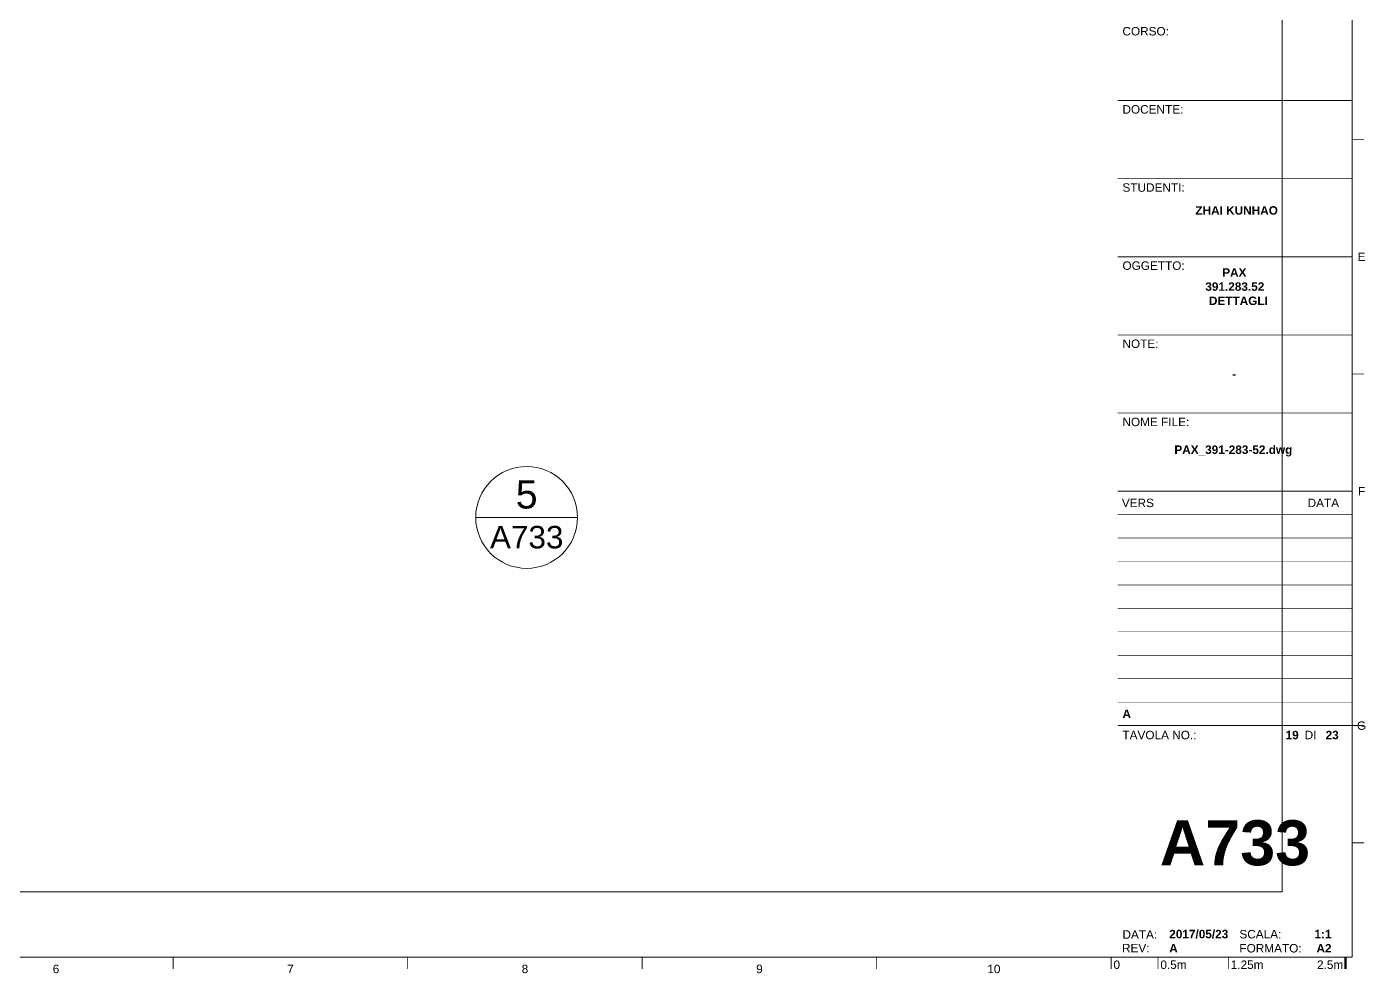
# Paper-space layout 'A733' of a CAD drawing. Header units: centimetres, sheet in millimetres. Extents: x 18 to 584, y 5 to 410.
# Drawn here: x 295.2 to 580.6, y 4.8 to 206.7 of the extents above; entities that cross this region are included whole.
import ezdxf
from ezdxf.enums import TextEntityAlignment as Align

# ---------------------------------------------------------------- set-up
doc = ezdxf.new("R2010")
doc.units = ezdxf.units.CM
for name, color, linetype, lineweight in [('A-ANNO-SYMB', 3, 'Continuous', 18), ('G-ANNO-TEXT', 3, 'Continuous', 18), ('G-ANNO-TTLB', 3, 'Continuous', 18)]:
    doc.layers.add(name, color=color, linetype=linetype, lineweight=lineweight)
doc.layers.add('G-ANNO-NPLT', color=2, linetype='Continuous', lineweight=18, plot=False)
doc.styles.add('ARIAL', font='arial.ttf')
doc.styles.add('ARIAL-BOLD', font='arialbd.ttf')
doc.styles.add('E-ARIAL', font='arial.ttf')

# ---------------------------------------------------------------- blocks, each defined once
blk = doc.blocks.new('*U17')
at = {"layer": 'G-ANNO-TTLB'}
for points, const_width in [([(0, -2.5), (0, 0)], 0.18), ([(10, 0), (10, -2.5)], 0.18), ([(25, 0), (25, -2.5)], 0.18), ([(50, 0), (50, -2.5)], 0.48)]:
    blk.add_lwpolyline(points, dxfattribs=dict(at, const_width=const_width))
at = {"layer": 'G-ANNO-TEXT', "style": 'E-ARIAL'}
blk.add_text('0', height=1.8, dxfattribs=at).set_placement((1.2, -0.7), align=Align.TOP_CENTER)
for s, p in [('0.5m', (10.5, -2.5)), ('1.25m', (25.5, -2.5))]:
    blk.add_text(s, height=1.8, dxfattribs=at).set_placement(p)
blk.add_text('2.5m', height=1.8, dxfattribs=at).set_placement((49.5, -2.5), align=Align.RIGHT)
blk = doc.blocks.new('BLOCK_TITLE')
at = {"layer": 'G-ANNO-TTLB'}
for points, const_width in [([(0, 183.33), (-50, 183.33)], 0.18), ([(0, 166.67), (-50, 166.67)], 0.18), ([(-50, 166.67), (0, 166.67)], 0.18), ([(-50, 150), (0, 150)], 0.18), ([(-50, 150), (0, 150)], 0.18), ([(-50, 150), (0, 150)], 0.18), ([(-50, 150), (0, 150)], 0.18), ([(-50, 133.33), (0, 133.33)], 0.18), ([(-50, 116.67), (0, 116.67)], 0.18), ([(-50, 116.67), (0, 116.67)], 0.18), ([(-50, 100), (0, 100)], 0.18), ([(-50, 95), (0, 95)], 0.12), ([(-50, 90), (0, 90)], 0.12), ([(-50, 85), (0, 85)], 0.12), ([(-50, 80), (0, 80)], 0.12), ([(-50, 75), (0, 75)], 0.12), ([(-50, 70), (0, 70)], 0.12), ([(-50, 65), (0, 65)], 0.12), ([(-50, 60), (0, 60)], 0.12), ([(-50, 55), (0, 55)], 0.12), ([(-50, 50), (0, 50)], 0.18), ([(-50, 50), (0, 50)], 0.18)]:
    blk.add_lwpolyline(points, dxfattribs=dict(at, const_width=const_width))
at = {"layer": 'G-ANNO-TTLB', "const_width": 0.18, "flags": 128}
blk.add_lwpolyline([(2.5, 50), (0, 50)], dxfattribs=at)
blk.add_lwpolyline([(2.5, 50), (0, 50)], dxfattribs=at)
at = {"layer": 'G-ANNO-TEXT', "style": 'ARIAL'}
for s, p in [('CORSO:', (-49, 199.02)), ('DOCENTE:', (-49, 182.35)), ('STUDENTI:', (-49, 165.68)), ('OGGETTO:', (-49, 149.02)), ('NOTE:', (-49, 132.35)), ('NOME FILE:', (-49, 115.68)), ('TAVOLA NO.:', (-49, 48.88))]:
    blk.add_text(s, height=1.8, dxfattribs=at).set_placement(p, align=Align.TOP_LEFT)
for s, p in [('VERS', (-49.13, 97.5)), ('DI', (-10.14, 47.99)), ('DATA:', (-49, 5.44)), ('SCALA:', (-24.06, 5.5)), ('REV:', (-49.1, 2.54)), ('FORMATO:', (-24.06, 2.5))]:
    blk.add_text(s, height=1.8, dxfattribs=at).set_placement(p, align=Align.MIDDLE_LEFT)
blk.add_text('DATA', height=1.8, dxfattribs=at).set_placement((-2.81, 97.5), align=Align.MIDDLE_RIGHT)
at = {"layer": 'G-ANNO-TEXT', "style": 'ARIAL-BOLD'}
for tag, p, height in [('PROJECT_TITLE_001', (-41.2, 228.22), 3.6), ('PROJECT_TITLE_002', (-36.08, 222.16), 3.6), ('PROJECT_TITLE_003', (-34.58, 216.1), 3.6), ('STUDENTS_001', (-30.84, 153.05), 1.8), ('DRAWING_TITLE_001', (-32.36, 142.66), 1.8), ('NOTES_001', (-25.17, 124.1), 1.8), ('FILENAME_001', (-35.85, 109.02), 1.8)]:
    blk.add_attdef(tag, p, '', height=height, dxfattribs=at)
at = {"layer": 'G-ANNO-TEXT', "style": 'ARIAL-BOLD', "flags": 2}
for tag, p in [('CLASS_001', (-38.72, 194.27)), ('CLASS_002', (-34.96, 191.24)), ('PROFESSOR_001', (-35.55, 175.36))]:
    blk.add_attdef(tag, p, '', height=1.8, dxfattribs=at)
at = {"layer": 'G-ANNO-TEXT', "style": 'ARIAL-BOLD'}
for tag, p in [('VERSION_9', (-49, 92.5)), ('VERSION_8', (-49, 87.5)), ('VERSION_7', (-49, 82.5)), ('VERSION_6', (-49, 77.5)), ('VERSION_5', (-49, 72.5)), ('VERSION_4', (-49, 67.5)), ('VERSION_3', (-49, 62.5)), ('VERSION_2', (-49, 57.5)), ('VERSION_1', (-49, 52.5)), ('SHEET_TOTAL', (-5.68, 47.98)), ('DATE', (-39.01, 5.53)), ('REV', (-39.01, 2.51))]:
    blk.add_attdef(tag, text='', height=1.8, dxfattribs=at).set_placement(p, align=Align.MIDDLE_LEFT)
for tag, p in [('DATA_9', (-2.81, 92.5)), ('DATA_8', (-2.81, 87.5)), ('DATA_7', (-2.81, 82.5)), ('DATA_6', (-2.81, 77.5)), ('DATA_5', (-2.81, 72.5)), ('DATA_4', (-2.81, 67.5)), ('DATA_3', (-2.81, 62.5)), ('DATA_2', (-2.81, 57.5)), ('DATA_1', (-2.81, 52.5)), ('SHEET_COPY', (-11.42, 47.98)), ('SCALE', (-4.42, 5.53))]:
    blk.add_attdef(tag, text='', height=1.8, dxfattribs=at).set_placement(p, align=Align.MIDDLE_RIGHT)
blk.add_attdef('SHEET', text='', height=9.6, dxfattribs=at).set_placement((-25, 25), align=Align.MIDDLE_CENTER)
blk = doc.blocks.new('DETAGLI')
at = {"layer": 'A-ANNO-SYMB', "linetype": 'Continuous'}
blk.add_line((486.66, 356.17), (504.76, 356.17), dxfattribs=at)
blk.add_circle((495.71, 356.17), 9.05, dxfattribs=at)
for tag, p in [('TAVOLA', (495.71, 362.76)), ('SEZIONE', (495.71, 354.67))]:
    blk.add_attdef(tag, text='', height=5, dxfattribs=at).set_placement(p, align=Align.TOP_CENTER)

psp = doc.layouts.new('A733')

# ---------------------------------------------------------------- linework, layer by layer
at = {"layer": 'G-ANNO-NPLT'}
psp.add_lwpolyline([(30.12, 397.18), (562.84, 397.18), (562.84, 22.13), (30.12, 22.13)], close=True, dxfattribs=at)
at = {"layer": 'G-ANNO-TTLB'}
for p, q in [((577.8, 8.18), (577.8, 406.59)), ((20.39, 8.18), (577.8, 8.18))]:
    psp.add_line(p, q, dxfattribs=at)
at = {"layer": 'G-ANNO-TTLB', "const_width": 0.18, "flags": 128}
for points in [[(580.3, 182.59), (577.8, 182.59)], [(580.3, 132.59), (577.8, 132.59)], [(580.3, 32.59), (577.8, 32.59)], [(326.39, 8.18), (326.39, 5.68)], [(376.39, 8.18), (376.39, 5.68)], [(426.39, 8.18), (426.39, 5.68)], [(476.39, 8.18), (476.39, 5.68)], [(526.39, 8.18), (526.39, 5.68)], [(576.39, 8.18), (576.39, 5.68)]]:
    psp.add_lwpolyline(points, dxfattribs=at)

# ---------------------------------------------------------------- block references
psp.add_blockref('*U17', (526.39, 8.18))
at = {"layer": 'A-ANNO-SYMB'}
ref = psp.add_blockref('DETAGLI', (-193.1, -325.41), dxfattribs=dict(at, xscale=1.2, yscale=1.2, zscale=1.2))
ref.add_attrib('SEZIONE', 'A733', dxfattribs={"linetype": 'Continuous', "height": 4.8, "style": 'ARIAL'}).set_placement((401.76, 100.19), align=Align.TOP_CENTER)
ref.add_attrib('TAVOLA', '5', dxfattribs={"linetype": 'Continuous', "height": 6, "style": 'ARIAL'}).set_placement((401.76, 109.9), align=Align.TOP_CENTER)

# ---------------------------------------------------------------- texts
at = {"layer": 'G-ANNO-TEXT', "style": 'ARIAL'}
for s, p in [('E', (579.78, 157.59)), ('F', (579.78, 107.59)), ('G', (579.78, 57.59)), ('6', (301.39, 5.68)), ('7', (351.39, 5.68)), ('8', (401.39, 5.68)), ('9', (451.39, 5.68)), ('10', (501.39, 5.68))]:
    psp.add_text(s, height=1.8, dxfattribs=at).set_placement(p, align=Align.MIDDLE_CENTER)

# ---------------------------------------------------------------- next in the draw order: block references
ref = psp.add_blockref('BLOCK_TITLE', (577.8, 7.59))
ref.add_attrib('SHEET_COPY', '19', dxfattribs={"layer": 'G-ANNO-TEXT', "height": 1.8, "style": 'ARIAL-BOLD'}).set_placement((566.38, 55.57), align=Align.MIDDLE_RIGHT)
ref.add_attrib('SHEET_TOTAL', '23', dxfattribs={"layer": 'G-ANNO-TEXT', "height": 1.8, "style": 'ARIAL-BOLD'}).set_placement((572.12, 55.57), align=Align.MIDDLE_LEFT)
ref.add_attrib('SCALE', '1:1', dxfattribs={"layer": 'G-ANNO-TEXT', "height": 1.8, "style": 'ARIAL-BOLD'}).set_placement((573.38, 13.12), align=Align.MIDDLE_RIGHT)
ref.add_attrib('REV', 'A', dxfattribs={"layer": 'G-ANNO-TEXT', "height": 1.8, "style": 'ARIAL-BOLD'}).set_placement((538.78, 10.1), align=Align.MIDDLE_LEFT)
ref.add_attrib('DATE', '2017/05/23', dxfattribs={"layer": 'G-ANNO-TEXT', "height": 1.8, "style": 'ARIAL-BOLD'}).set_placement((538.78, 13.12), align=Align.MIDDLE_LEFT)
ref.add_attrib('SHEET', 'A733', dxfattribs={"layer": 'G-ANNO-TEXT', "height": 9.6, "style": 'ARIAL-BOLD'}).set_placement((552.8, 32.59), align=Align.MIDDLE_CENTER)
ref.add_attrib('VERSION_1', 'A', dxfattribs={"layer": 'G-ANNO-TEXT', "height": 1.8, "style": 'ARIAL-BOLD'}).set_placement((528.8, 60.09), align=Align.MIDDLE_LEFT)
ref.add_attrib('FILENAME_001', 'PAX_391-283-52.dwg', (539.87, 115.54), dxfattribs={"layer": 'G-ANNO-TEXT', "height": 1.8, "style": 'ARIAL-BOLD'})
ref.add_attrib('NOTES_001', '-', (552.21, 131.69), dxfattribs={"layer": 'G-ANNO-TEXT', "height": 1.8, "style": 'ARIAL-BOLD'})
ref.add_attrib('DRAWING_TITLE_001', 'PAX', (550.07, 153.35), dxfattribs={"layer": 'G-ANNO-TEXT', "height": 1.8, "style": 'ARIAL-BOLD'})
ref.add_attrib('STUDENTS_001', 'ZHAI KUNHAO', (544.35, 166.58), dxfattribs={"layer": 'G-ANNO-TEXT', "height": 1.8, "style": 'ARIAL-BOLD'})
ref.add_attrib('A1', 'A2', (570.17, 9.19), dxfattribs={"layer": 'G-ANNO-TEXT', "height": 1.8, "style": 'ARIAL-BOLD'})
ref.add_attrib('DRAWING_TITLE_002', '391.283.52', (546.47, 150.34), dxfattribs={"layer": 'G-ANNO-TEXT', "height": 1.8, "style": 'ARIAL-BOLD'})
ref.add_attrib('DRAWING_TITLE_003', '  DETTAGLI', (545.84, 147.31), dxfattribs={"layer": 'G-ANNO-TEXT', "height": 1.8, "style": 'ARIAL-BOLD'})

doc.saveas('drawing.dxf')
